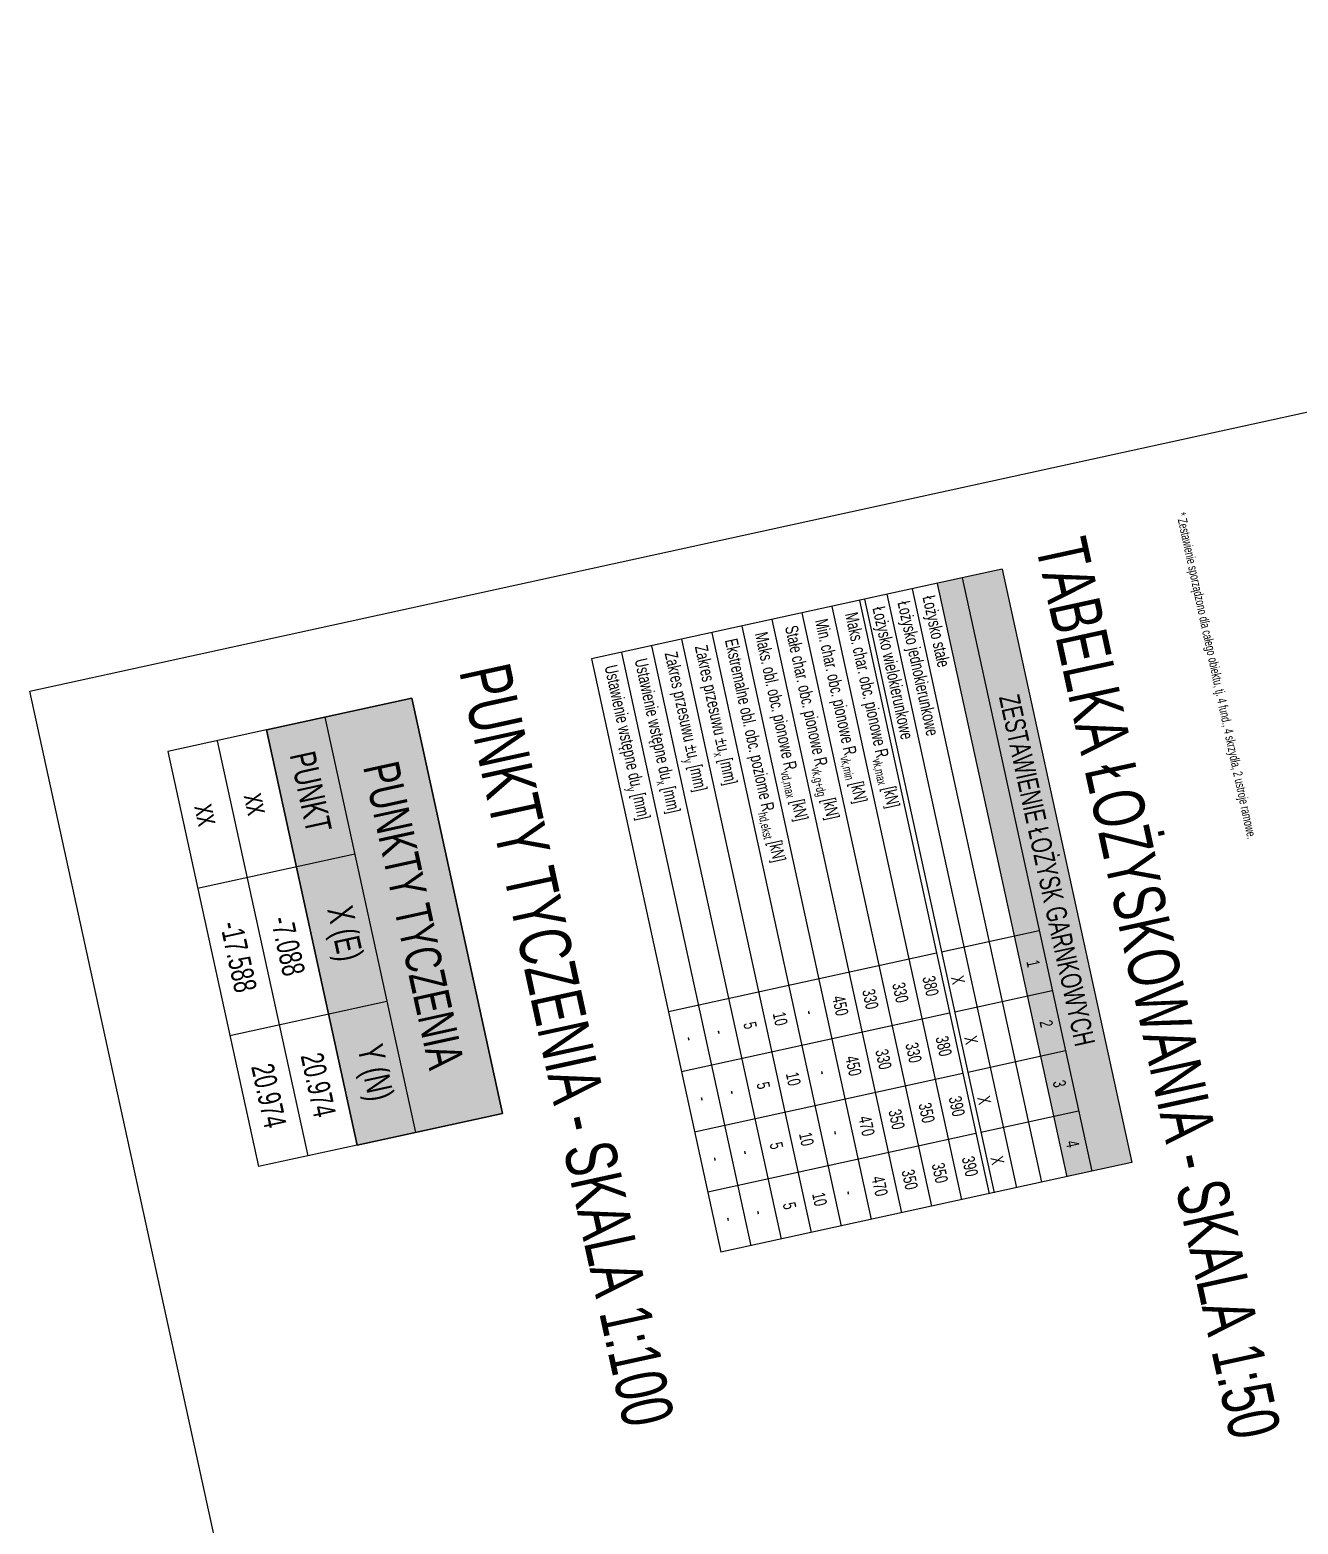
# Model space of a CAD drawing. Header units: metres. Extents: x 8416582 to 8417409, y 5771873 to 5772737.
# Drawn here: x 8416760.03 to 8416772.39, y 5772718.68 to 5772733.24 of the extents above; entities that cross this region are included whole.
import ezdxf

# ---------------------------------------------------------------- set-up
doc = ezdxf.new("R2010")
doc.units = ezdxf.units.M
for name, color, linetype, lineweight in [('AII_M_opisy', 1, 'Continuous', 25), ('AII_M_opisy tabele', 1, 'Continuous', 25), ('AII_M_robocza', 42, 'Continuous', 30)]:
    doc.layers.add(name, color=color, linetype=linetype, lineweight=lineweight)
doc.layers.add('AII_M_pomoc', color=30, linetype='Continuous', plot=False)
doc.styles.add('CDMSTYLE', font='CDMSIMPL.shx', dxfattribs={"width": 0.7, "bigfont": 'CDMBIGPL.shx'})

# ---------------------------------------------------------------- blocks, each defined once
blk = doc.blocks.new('*T433')
at = {"layer": 'AII_M_opisy tabele', "color": 2, "lineweight": -2, "transparency": 16777216}
for p, q in [((0, 0), (-0.391, -0.085)), ((0, 0), (1.263, -5.782)), ((-0.391, -0.085), (0.872, -5.868)), ((1.263, -5.782), (0.872, -5.868))]:
    blk.add_line(p, q, dxfattribs=at)
at = {"layer": 'AII_M_opisy tabele', "color": 0, "linetype": 'ByBlock', "lineweight": -2, "transparency": 16777216}
for p, q in [((-0.391, -0.085), (-4.006, -0.875)), ((-0.635, -0.139), (0.628, -5.921)), ((-1.124, -0.245), (0.139, -6.028)), ((-0.879, -0.192), (0.384, -5.975)), ((-1.954, -0.427), (-0.691, -6.209)), ((-1.661, -0.363), (-0.398, -6.145)), ((-2.54, -0.555), (-1.277, -6.337)), ((-2.247, -0.491), (-0.984, -6.273)), ((-3.126, -0.683), (-1.863, -6.465)), ((-2.833, -0.619), (-1.57, -6.401)), ((-3.712, -0.811), (-2.45, -6.593)), ((-3.419, -0.747), (-2.156, -6.529)), ((-4.006, -0.875), (-2.743, -6.657)), ((0.36, -3.523), (-0.593, -3.731)), ((-0.641, -3.742), (-3.255, -4.313)), ((0.488, -4.109), (-0.464, -4.317)), ((-0.513, -4.328), (-3.127, -4.899)), ((0.616, -4.695), (-0.336, -4.904)), ((-0.385, -4.914), (-2.999, -5.485)), ((0.744, -5.282), (-0.208, -5.49)), ((-0.257, -5.5), (-2.871, -6.071)), ((0.872, -5.868), (-2.743, -6.657))]:
    blk.add_line(p, q, dxfattribs=at)
at = {"layer": 'AII_M_opisy tabele', "color": 1, "lineweight": -2, "transparency": 16777216}
for p, q in [((-1.392, -0.304), (-0.129, -6.087)), ((-1.343, -0.293), (-0.08, -6.076))]:
    blk.add_line(p, q, dxfattribs=at)
at = {"layer": 'AII_M_opisy tabele', "color": 254, "lineweight": 25, "transparency": 16777216}
for points in [[(0, 0), (-0.391, -0.085), (1.263, -5.782), (0.872, -5.868)], [(-0.391, -0.085), (-0.635, -0.139), (0.36, -3.523), (0.116, -3.576)], [(0.36, -3.523), (0.116, -3.576), (0.488, -4.109), (0.244, -4.163)], [(0.488, -4.109), (0.244, -4.163), (0.616, -4.695), (0.372, -4.749)], [(0.616, -4.695), (0.372, -4.749), (0.744, -5.282), (0.5, -5.335)], [(0.744, -5.282), (0.5, -5.335), (0.872, -5.868), (0.628, -5.921)]]:
    blk.add_solid(points, dxfattribs=at)
at = {"layer": 'AII_M_opisy tabele', "color": 0, "transparency": 16777216, "char_height": 0.125, "width": 3.3188, "attachment_point": 4, "rotation": 282.3201, "style": 'CDMSTYLE'}
for s, insert in [('Łożysko stałe', (-0.736, -0.263)), ('\\A1;Maks. char. obc. pionowe R{\\H0.7x;\\S^ vk,max;\\H1.4286x; [kN]}', (-1.493, -0.428)), ('Łożysko wielokierunkowe', (-1.224, -0.37)), ('Łożysko jednokierunkowe', (-0.98, -0.316)), ('\\A1;Stałe char. obc. pionowe R{\\H0.7x;\\S^ vk,g+dg;\\H1.4286x; [kN]}', (-2.079, -0.556)), ('\\A1;Min. char. obc. pionowe R{\\H0.7x;\\S^ vk,min;\\H1.4286x; [kN]}', (-1.786, -0.492)), ('\\A1;Ekstremalne obl. obc. poziome R{\\H0.7x;\\S^ hd,ekst;\\H1.4286x; [kN]}', (-2.665, -0.684)), ('\\A1;Maks. obl. obc. pionowe R{\\H0.7x;\\S^ vd,max;\\H1.4286x; [kN]}', (-2.372, -0.62)), ('\\A1;Ustawienie wstępne du{\\H0.7x;\\S^ x;} [mm]', (-3.545, -0.877)), ('\\A1;Zakres przesuwu %%Pu{\\H0.7x;\\S^ y;\\H1.4286x; [mm]}', (-3.252, -0.812)), ('\\A1;Zakres przesuwu %%Pu{\\H0.7x;\\S^ x;} [mm]', (-2.958, -0.748)), ('\\A1;Ustawienie wstępne du{\\H0.7x;\\S^ y;} [mm]', (-3.838, -0.941))]:
    blk.add_mtext(s, dxfattribs=dict(at, insert=insert))
at = {"layer": 'AII_M_opisy tabele', "color": 3, "transparency": 16777216, "insert": (0.436, -2.934), "char_height": 0.2, "width": 5.7988, "attachment_point": 5, "rotation": 282.3201, "style": 'CDMSTYLE'}
blk.add_mtext('ZESTAWIENIE ŁOŻYSK GARNKOWYCH', dxfattribs=at)
at = {"layer": 'AII_M_opisy tabele', "color": 2, "transparency": 16777216, "char_height": 0.125, "attachment_point": 5, "rotation": 282.3201, "style": 'CDMSTYLE'}
for s, insert, width in [('1', (0.302, -3.843), 0.48), ('X', (-0.431, -4.003), 0.56), ('2', (0.43, -4.429), 0.48), ('X', (-0.303, -4.589), 0.56), ('3', (0.558, -5.015), 0.48), ('X', (-0.175, -5.175), 0.56), ('4', (0.686, -5.601), 0.48), ('X', (-0.047, -5.761), 0.56)]:
    blk.add_mtext(s, dxfattribs=dict(at, insert=insert, width=width))
at = {"layer": 'AII_M_opisy tabele', "color": 1, "transparency": 16777216, "char_height": 0.125, "width": 0.48, "attachment_point": 5, "rotation": 282.3201, "style": 'CDMSTYLE'}
for s, insert in [('330', (-0.993, -4.126)), ('380', (-0.699, -4.062)), ('450', (-1.579, -4.254)), ('330', (-1.286, -4.19)), ('10', (-2.165, -4.382)), ('-', (-1.872, -4.318)), ('-', (-2.751, -4.51)), ('5', (-2.458, -4.446)), ('-', (-3.044, -4.574)), ('330', (-0.865, -4.712)), ('380', (-0.571, -4.648)), ('450', (-1.451, -4.84)), ('330', (-1.158, -4.776)), ('10', (-2.037, -4.968)), ('-', (-1.744, -4.904)), ('-', (-2.623, -5.096)), ('5', (-2.33, -5.032)), ('-', (-2.916, -5.16)), ('350', (-0.737, -5.298)), ('390', (-0.443, -5.234)), ('470', (-1.323, -5.426)), ('350', (-1.03, -5.362)), ('10', (-1.909, -5.554)), ('-', (-1.616, -5.49)), ('-', (-2.495, -5.682)), ('5', (-2.202, -5.618)), ('-', (-2.788, -5.746)), ('350', (-0.608, -5.884)), ('390', (-0.315, -5.82)), ('470', (-1.195, -6.012)), ('350', (-0.902, -5.948)), ('10', (-1.781, -6.14)), ('-', (-1.488, -6.076)), ('-', (-2.367, -6.268)), ('5', (-2.074, -6.204)), ('-', (-2.66, -6.332))]:
    blk.add_mtext(s, dxfattribs=dict(at, insert=insert))
blk = doc.blocks.new('*T435')
at = {"layer": 'AII_M_robocza', "color": 2, "linetype": 'ByBlock', "lineweight": 35, "transparency": 16777216}
for p, q in [((0, 0), (-1.414, -0.309)), ((0, 0), (0.884, -4.046)), ((-1.414, -0.309), (-0.531, -4.355)), ((0.884, -4.046), (-0.531, -4.355))]:
    blk.add_line(p, q, dxfattribs=at)
at = {"layer": 'AII_M_robocza', "color": 9, "linetype": 'ByBlock', "lineweight": -2, "transparency": 16777216}
for p, q in [((-0.847, -0.185), (0.037, -4.231)), ((-1.896, -0.414), (-1.013, -4.46)), ((-0.555, -1.52), (-2.087, -1.855)), ((-0.242, -2.954), (-1.773, -3.289))]:
    blk.add_line(p, q, dxfattribs=at)
at = {"layer": 'AII_M_robocza', "color": 0, "linetype": 'ByBlock', "lineweight": -2, "transparency": 16777216}
for p, q in [((-1.414, -0.309), (-2.378, -0.519)), ((-2.378, -0.519), (-1.495, -4.565)), ((-0.531, -4.355), (-1.495, -4.565))]:
    blk.add_line(p, q, dxfattribs=at)
at = {"layer": 'AII_M_robocza', "color": 254, "lineweight": 25, "transparency": 16777216}
for points in [[(0, 0), (-0.847, -0.185), (0.884, -4.046), (0.037, -4.231)], [(-0.847, -0.185), (-1.414, -0.309), (-0.555, -1.52), (-1.123, -1.644)], [(-0.555, -1.52), (-1.123, -1.644), (-0.242, -2.954), (-0.809, -3.078)], [(-0.242, -2.954), (-0.809, -3.078), (0.037, -4.231), (-0.531, -4.355)]]:
    blk.add_solid(points, dxfattribs=at)
at = {"layer": 'AII_M_robocza', "color": 1, "lineweight": 25, "transparency": 16777216, "attachment_point": 5, "rotation": 282.3201, "style": 'CDMSTYLE'}
for s, insert, char_height, width in [('PUNKT', (-0.985, -0.914), 0.25, 1.16667), ('xx', (-1.509, -1.029), 0.22, 1.16667), ('xx', (-1.991, -1.134), 0.22, 1.16667), ('X (E)', (-0.682, -2.299), 0.25, 1.268), ('-7.088', (-1.207, -2.414), 0.22, 1.268), ('-17.588', (-1.689, -2.519), 0.22, 1.268), ('20.974', (-0.911, -3.769), 0.22, 1.10667), ('Y (N)', (-0.386, -3.655), 0.25, 1.10667), ('20.974', (-1.393, -3.874), 0.22, 1.10667)]:
    blk.add_mtext(s, dxfattribs=dict(at, insert=insert, char_height=char_height, width=width))
at = {"layer": 'AII_M_robocza', "color": 2, "lineweight": 25, "transparency": 16777216, "insert": (0.018, -2.115), "char_height": 0.35, "width": 3.94133, "attachment_point": 5, "rotation": 282.3201, "style": 'CDMSTYLE'}
blk.add_mtext('PUNKTY TYCZENIA', dxfattribs=at)

msp = doc.modelspace()

# ---------------------------------------------------------------- linework, layer by layer
at = {"layer": 'AII_M_pomoc', "linetype": 'Continuous', "lineweight": 25}
msp.add_lwpolyline([(8416789.5323, 5772733.2416), (8416792.3474, 5772720.3521), (8416762.8419, 5772713.908), (8416760.0268, 5772726.7975)], close=True, dxfattribs=at)

# ---------------------------------------------------------------- block references
for name, p in [('*T433', (8416769.5071, 5772727.9863)), ('*T435', (8416763.7492, 5772726.7288))]:
    msp.add_blockref(name, p)

# ---------------------------------------------------------------- texts
at = {"layer": 'AII_M_opisy', "color": 40, "linetype": 'Continuous', "lineweight": 25, "style": 'CDMSTYLE', "width": 0.7}
for s, p in [('TABELKA ŁOŻYSKOWANIA - SKALA 1:50', (8416769.8299, 5772728.2203)), ('PUNKTY TYCZENIA - SKALA 1:100', (8416764.2107, 5772726.9931))]:
    msp.add_text(s, height=0.5, rotation=282.32008, dxfattribs=at).set_placement(p)
at = {"layer": 'AII_M_opisy tabele', "color": 9, "lineweight": 25, "ltscale": 0.5, "insert": (8416771.2935, 5772728.5445), "char_height": 0.09, "attachment_point": 1, "rotation": 282.32008, "style": 'CDMSTYLE'}
msp.add_mtext_dynamic_manual_height_columns('* Zestawienie sporządzono dla całego obiektu, tj. 4 fund., 4 skrzydła, 2 ustroje ramowe. ', width=4.6, gutter_width=1.25, heights=[0.3302], dxfattribs=at)

doc.saveas('drawing.dxf')
